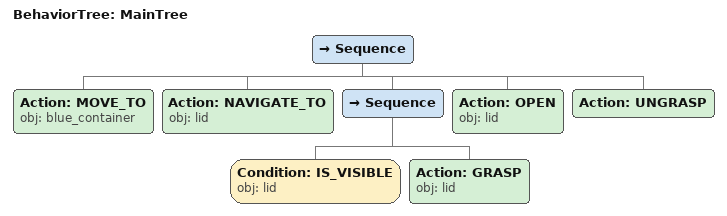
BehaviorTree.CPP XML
<root main_tree_to_execute="MainTree">
  <BehaviorTree ID="MainTree">
    <Sequence>
      <!-- Move to blue_container -->
      <Action ID="MOVE_TO" obj="blue_container" />
      <!-- Navigate to lid -->
      <Action ID="NAVIGATE_TO" obj="lid" />
      <Sequence>
        <!-- Check lid is visible before GRASP -->
        <Condition ID="IS_VISIBLE" obj="lid" />
        <!-- Grasp lid -->
        <Action ID="GRASP" obj="lid" />
      </Sequence>
      <!-- Open lid -->
      <Action ID="OPEN" obj="lid" />
      <!-- Release -->
      <Action ID="UNGRASP" />
    </Sequence>
  </BehaviorTree>
</root>
